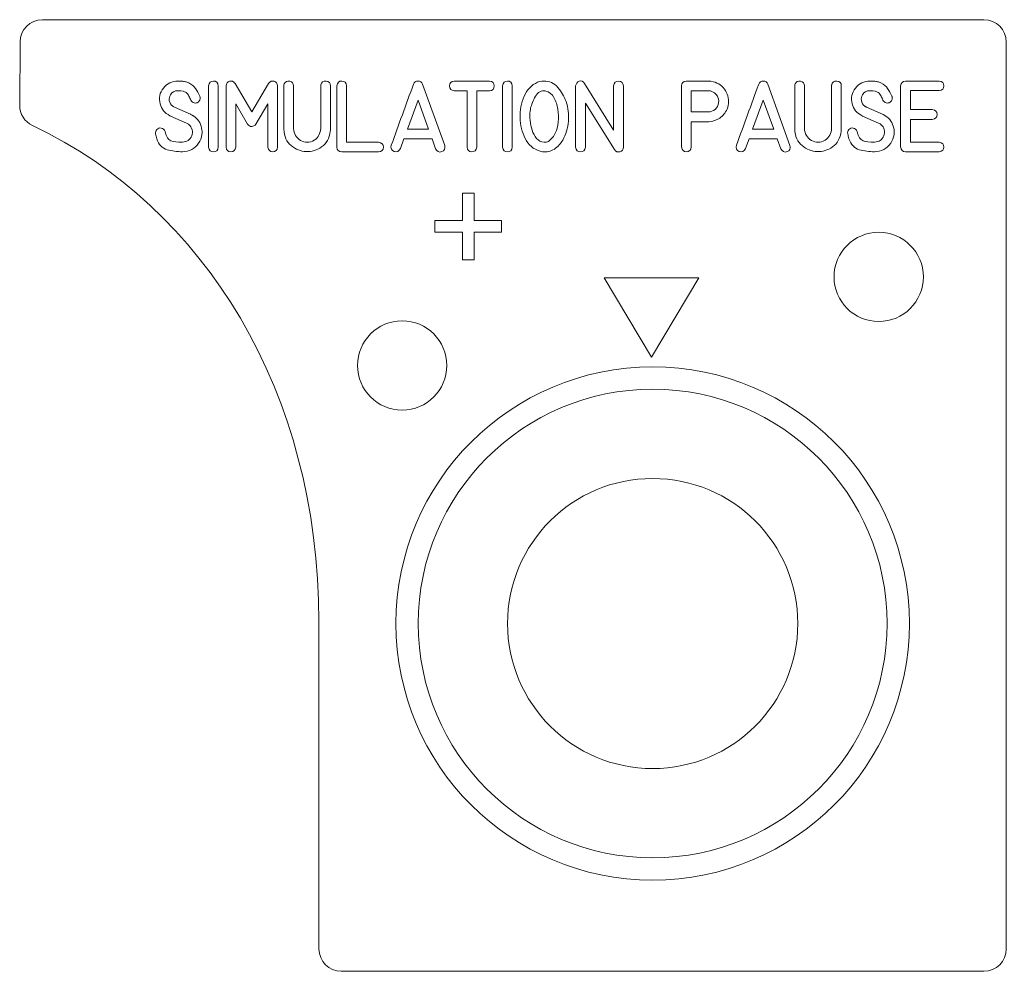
# Model space of a CAD drawing. Header units: millimetres. Extents: x -79 to 73, y -39 to 78.
# Drawn here: x -79.44 to -35.25, y -39.45 to 3.19 of the extents above; entities that cross this region are included whole.
import ezdxf

# ---------------------------------------------------------------- set-up
doc = ezdxf.new("R2010")
doc.units = ezdxf.units.MM
doc.header["$MEASUREMENT"] = 0
doc.layers.add('Layer 1', color=7, linetype='Continuous')

msp = doc.modelspace()

# ---------------------------------------------------------------- linework, layer by layer
at = {"layer": 'Layer 1', "color": 250, "lineweight": 9}
for points, knots in [([(-36.2526, 3.1886), (-36.2526, 3.1886), (-78.4274, 3.1886), (-78.4274, 3.1886), (-78.4274, 3.1886), (-78.976, 3.1886), (-79.4274, 2.7434), (-79.4274, 2.1948), (-79.4274, 2.1948), (-79.4274, 2.1948), (-79.4445, -0.6412), (-79.4445, -0.6412), (-79.4445, -0.6412), (-79.4445, -1.0383), (-79.2328, -1.3794), (-78.8741, -1.5502), (-78.8741, -1.5502), (-71.1286, -5.2361), (-66.0632, -13.4979), (-66.0388, -23.776), (-66.0388, -23.776), (-66.0388, -23.776), (-66.0397, -38.4546), (-66.0397, -38.4546), (-66.0397, -38.4546), (-66.0397, -39.0054), (-65.5905, -39.4546), (-65.0397, -39.4546), (-65.0397, -39.4546), (-65.0397, -39.4546), (-36.2526, -39.4546), (-36.2526, -39.4546), (-36.2526, -39.4546), (-35.7018, -39.4546), (-35.2526, -39.0055), (-35.2526, -38.4547), (-35.2526, -38.4547), (-35.2526, -38.4547), (-35.2526, 2.1887), (-35.2526, 2.1887), (-35.2526, 2.1887), (-35.2526, 2.7395), (-35.7018, 3.1886), (-36.2526, 3.1886)], [0, 0, 0, 0, 0.0833333, 0.0833333, 0.0833333, 0.0833333, 0.1666667, 0.1666667, 0.1666667, 0.1666667, 0.25, 0.25, 0.25, 0.25, 0.3333333, 0.3333333, 0.3333333, 0.3333333, 0.4166667, 0.4166667, 0.4166667, 0.4166667, 0.5, 0.5, 0.5, 0.5, 0.5833333, 0.5833333, 0.5833333, 0.5833333, 0.6666667, 0.6666667, 0.6666667, 0.6666667, 0.75, 0.75, 0.75, 0.75, 0.8333333, 0.8333333, 0.8333333, 0.8333333, 1, 1, 1, 1]), ([(-40.9663, -6.337), (-42.0709, -6.337), (-42.9663, -7.2325), (-42.9663, -8.337), (-42.9663, -8.337), (-42.9663, -9.4416), (-42.0709, -10.337), (-40.9663, -10.337), (-40.9663, -10.337), (-39.8617, -10.3369), (-38.9663, -9.4417), (-38.9663, -8.337), (-38.9663, -8.337), (-38.9663, -7.2325), (-39.8617, -6.337), (-40.9663, -6.337)], [0, 0, 0, 0, 0.2, 0.2, 0.2, 0.2, 0.4, 0.4, 0.4, 0.4, 0.6, 0.6, 0.6, 0.6, 1, 1, 1, 1]), ([(-62.3128, -10.304), (-63.4174, -10.304), (-64.3128, -11.1994), (-64.3128, -12.3041), (-64.3128, -12.3041), (-64.3128, -13.4086), (-63.4174, -14.3041), (-62.3128, -14.3041), (-62.3128, -14.3041), (-61.2082, -14.304), (-60.3128, -13.4086), (-60.3128, -12.3041), (-60.3128, -12.3041), (-60.3128, -11.1994), (-61.2082, -10.3041), (-62.3128, -10.304)], [0, 0, 0, 0, 0.2, 0.2, 0.2, 0.2, 0.4, 0.4, 0.4, 0.4, 0.6, 0.6, 0.6, 0.6, 1, 1, 1, 1]), ([(-51.0914, -17.3702), (-54.6812, -17.3702), (-57.5914, -20.2802), (-57.5914, -23.8703), (-57.5914, -23.8703), (-57.5914, -27.4602), (-54.6812, -30.3702), (-51.0914, -30.3702), (-51.0914, -30.3702), (-47.5016, -30.3702), (-44.5914, -27.4602), (-44.5914, -23.8703), (-44.5914, -23.8703), (-44.5914, -20.2802), (-47.5016, -17.3703), (-51.0914, -17.3702)], [0, 0, 0, 0, 0.2, 0.2, 0.2, 0.2, 0.4, 0.4, 0.4, 0.4, 0.6, 0.6, 0.6, 0.6, 1, 1, 1, 1])]:
    msp.add_open_spline(points, degree=3, knots=knots, dxfattribs=at)
at = {"layer": 'Layer 1', "color": 240, "lineweight": 9}
for points, knots in [([(-67.8923, -2.5161), (-67.9151, -2.6606), (-67.9881, -2.7331), (-68.1114, -2.7326), (-68.1114, -2.7326), (-68.2352, -2.732), (-68.3077, -2.6595), (-68.3294, -2.5161), (-68.3294, -2.5161), (-68.3294, -2.5161), (-68.3294, -0.5799), (-68.3294, -0.5799), (-68.3294, -0.5799), (-68.3294, -0.5799), (-68.8612, -1.4896), (-68.8612, -1.4896), (-68.8612, -1.4896), (-68.9178, -1.5578), (-68.9813, -1.5938), (-69.0512, -1.597), (-69.0512, -1.597), (-69.121, -1.5996), (-69.1829, -1.5642), (-69.238, -1.4896), (-69.238, -1.4896), (-69.238, -1.4896), (-69.7666, -0.5842), (-69.7666, -0.5842), (-69.7666, -0.5842), (-69.7666, -0.5842), (-69.765, -2.5161), (-69.765, -2.5161), (-69.765, -2.5161), (-69.7814, -2.6595), (-69.856, -2.7315), (-69.9889, -2.731), (-69.9889, -2.731), (-70.1217, -2.7305), (-70.1931, -2.6585), (-70.2037, -2.5161), (-70.2037, -2.5161), (-70.2037, -2.5161), (-70.2037, 0.2218), (-70.2037, 0.2218), (-70.2037, 0.2218), (-70.1952, 0.3408), (-70.1434, 0.4117), (-70.0471, 0.435), (-70.0471, 0.435), (-69.9508, 0.4583), (-69.8671, 0.4255), (-69.7957, 0.3366), (-69.7957, 0.3366), (-69.7957, 0.3366), (-69.0501, -0.9456), (-69.0501, -0.9456), (-69.0501, -0.9456), (-69.0501, -0.9456), (-68.2966, 0.3366), (-68.2966, 0.3366), (-68.2966, 0.3366), (-68.2257, 0.4255), (-68.1426, 0.4578), (-68.0479, 0.434), (-68.0479, 0.434), (-67.9537, 0.4102), (-67.9013, 0.3398), (-67.8923, 0.2218), (-67.8923, 0.2218), (-67.8923, 0.2218), (-67.8923, -2.5161), (-67.8923, -2.5161)], [0, 0, 0, 0, 0.0526316, 0.0526316, 0.0526316, 0.0526316, 0.1052632, 0.1052632, 0.1052632, 0.1052632, 0.1578947, 0.1578947, 0.1578947, 0.1578947, 0.2105263, 0.2105263, 0.2105263, 0.2105263, 0.2631579, 0.2631579, 0.2631579, 0.2631579, 0.3157895, 0.3157895, 0.3157895, 0.3157895, 0.3684211, 0.3684211, 0.3684211, 0.3684211, 0.4210526, 0.4210526, 0.4210526, 0.4210526, 0.4736842, 0.4736842, 0.4736842, 0.4736842, 0.5263158, 0.5263158, 0.5263158, 0.5263158, 0.5789474, 0.5789474, 0.5789474, 0.5789474, 0.6315789, 0.6315789, 0.6315789, 0.6315789, 0.6842105, 0.6842105, 0.6842105, 0.6842105, 0.7368421, 0.7368421, 0.7368421, 0.7368421, 0.7894737, 0.7894737, 0.7894737, 0.7894737, 0.8421053, 0.8421053, 0.8421053, 0.8421053, 0.8947368, 0.8947368, 0.8947368, 0.8947368, 1, 1, 1, 1]), ([(-65.5259, -1.6864), (-65.5259, -1.6864), (-65.5259, -1.7176), (-65.5259, -1.7176), (-65.5259, -1.7176), (-65.5291, -1.7695), (-65.5312, -1.8002), (-65.5317, -1.8108), (-65.5317, -1.8108), (-65.5751, -2.1267), (-65.7053, -2.36), (-65.9212, -2.5108), (-65.9212, -2.5108), (-66.1371, -2.6611), (-66.3678, -2.7315), (-66.6123, -2.7215), (-66.6123, -2.7215), (-66.8573, -2.7114), (-67.0817, -2.6225), (-67.2843, -2.4542), (-67.2843, -2.4542), (-67.4875, -2.2854), (-67.5981, -2.0399), (-67.6156, -1.7176), (-67.6156, -1.7176), (-67.6156, -1.7176), (-67.6156, -1.6864), (-67.6156, -1.6864), (-67.6156, -1.6864), (-67.6156, -1.6864), (-67.6156, 0.2249), (-67.6156, 0.2249), (-67.6156, 0.2249), (-67.6156, 0.2556), (-67.6098, 0.2837), (-67.5987, 0.3086), (-67.5987, 0.3086), (-67.5489, 0.417), (-67.4664, 0.4599), (-67.351, 0.4371), (-67.351, 0.4371), (-67.2362, 0.4144), (-67.1785, 0.3435), (-67.1785, 0.2249), (-67.1785, 0.2249), (-67.1785, 0.2249), (-67.1785, -1.6864), (-67.1785, -1.6864), (-67.1785, -1.6864), (-67.1632, -1.9245), (-67.0584, -2.1023), (-66.8647, -2.2198), (-66.8647, -2.2198), (-66.6705, -2.3378), (-66.4668, -2.3325), (-66.253, -2.2045), (-66.253, -2.2045), (-66.1567, -2.1478), (-66.0863, -2.0743), (-66.0413, -1.9843), (-66.0413, -1.9843), (-65.9963, -1.8944), (-65.9699, -1.7949), (-65.9614, -1.6864), (-65.9614, -1.6864), (-65.9614, -1.6864), (-65.9614, 0.2249), (-65.9614, 0.2249), (-65.9614, 0.2249), (-65.9614, 0.2435), (-65.9604, 0.2572), (-65.9582, 0.2667), (-65.9582, 0.2667), (-65.9344, 0.3937), (-65.8566, 0.4514), (-65.7244, 0.4387), (-65.7244, 0.4387), (-65.5921, 0.4266), (-65.5259, 0.3551), (-65.5259, 0.2249), (-65.5259, 0.2249), (-65.5259, 0.2249), (-65.5259, -1.6864), (-65.5259, -1.6864)], [0, 0, 0, 0, 0.0454545, 0.0454545, 0.0454545, 0.0454545, 0.0909091, 0.0909091, 0.0909091, 0.0909091, 0.1363636, 0.1363636, 0.1363636, 0.1363636, 0.1818182, 0.1818182, 0.1818182, 0.1818182, 0.2272727, 0.2272727, 0.2272727, 0.2272727, 0.2727273, 0.2727273, 0.2727273, 0.2727273, 0.3181818, 0.3181818, 0.3181818, 0.3181818, 0.3636364, 0.3636364, 0.3636364, 0.3636364, 0.4090909, 0.4090909, 0.4090909, 0.4090909, 0.4545455, 0.4545455, 0.4545455, 0.4545455, 0.5, 0.5, 0.5, 0.5, 0.5454545, 0.5454545, 0.5454545, 0.5454545, 0.5909091, 0.5909091, 0.5909091, 0.5909091, 0.6363636, 0.6363636, 0.6363636, 0.6363636, 0.6818182, 0.6818182, 0.6818182, 0.6818182, 0.7272727, 0.7272727, 0.7272727, 0.7272727, 0.7727273, 0.7727273, 0.7727273, 0.7727273, 0.8181818, 0.8181818, 0.8181818, 0.8181818, 0.8636364, 0.8636364, 0.8636364, 0.8636364, 0.9090909, 0.9090909, 0.9090909, 0.9090909, 1, 1, 1, 1]), ([(-65.0228, -2.7347), (-65.1498, -2.7262), (-65.2233, -2.6548), (-65.2429, -2.5193), (-65.2429, -2.5193), (-65.2429, -2.5193), (-65.2429, 0.2218), (-65.2429, 0.2218), (-65.2429, 0.2218), (-65.2212, 0.3705), (-65.1455, 0.4435), (-65.0164, 0.4414), (-65.0164, 0.4414), (-64.8873, 0.4387), (-64.8169, 0.3652), (-64.8058, 0.2218), (-64.8058, 0.2218), (-64.8058, 0.2218), (-64.8058, -2.3018), (-64.8058, -2.3018), (-64.8058, -2.3018), (-64.8058, -2.3018), (-63.3749, -2.3008), (-63.3749, -2.3008), (-63.3749, -2.3008), (-63.2278, -2.3172), (-63.1553, -2.3913), (-63.1569, -2.523), (-63.1569, -2.523), (-63.1585, -2.6548), (-63.2315, -2.7252), (-63.3765, -2.7347), (-63.3765, -2.7347), (-63.3765, -2.7347), (-65.0228, -2.7347), (-65.0228, -2.7347)], [0, 0, 0, 0, 0.1, 0.1, 0.1, 0.1, 0.2, 0.2, 0.2, 0.2, 0.3, 0.3, 0.3, 0.3, 0.4, 0.4, 0.4, 0.4, 0.5, 0.5, 0.5, 0.5, 0.6, 0.6, 0.6, 0.6, 0.7, 0.7, 0.7, 0.7, 0.8, 0.8, 0.8, 0.8, 1, 1, 1, 1]), ([(-62.8003, -2.4341), (-62.6352, -1.978), (-62.4696, -1.5224), (-62.3039, -1.0673), (-62.3039, -1.0673), (-62.1378, -0.6122), (-61.9716, -0.1566), (-61.8055, 0.299), (-61.8055, 0.299), (-61.7711, 0.3932), (-61.7033, 0.4408), (-61.6023, 0.4419), (-61.6023, 0.4419), (-61.5007, 0.443), (-61.4324, 0.3953), (-61.3975, 0.299), (-61.3975, 0.299), (-61.3975, 0.299), (-60.4037, -2.4415), (-60.4037, -2.4415), (-60.4037, -2.4415), (-60.373, -2.5876), (-60.4174, -2.6812), (-60.537, -2.7236), (-60.537, -2.7236), (-60.6572, -2.7664), (-60.7492, -2.7225), (-60.8149, -2.5934), (-60.8149, -2.5934), (-60.8149, -2.5934), (-60.9741, -2.15), (-60.9741, -2.15), (-60.9741, -2.15), (-60.9741, -2.15), (-62.2378, -2.15), (-62.2378, -2.15), (-62.2378, -2.15), (-62.2378, -2.15), (-62.3928, -2.5828), (-62.3928, -2.5828), (-62.3928, -2.5828), (-62.459, -2.713), (-62.5532, -2.7553), (-62.6749, -2.7103), (-62.6749, -2.7103), (-62.7971, -2.6659), (-62.8389, -2.5733), (-62.8003, -2.4341)], [0, 0, 0, 0, 0.0769231, 0.0769231, 0.0769231, 0.0769231, 0.1538462, 0.1538462, 0.1538462, 0.1538462, 0.2307692, 0.2307692, 0.2307692, 0.2307692, 0.3076923, 0.3076923, 0.3076923, 0.3076923, 0.3846154, 0.3846154, 0.3846154, 0.3846154, 0.4615385, 0.4615385, 0.4615385, 0.4615385, 0.5384615, 0.5384615, 0.5384615, 0.5384615, 0.6153846, 0.6153846, 0.6153846, 0.6153846, 0.6923077, 0.6923077, 0.6923077, 0.6923077, 0.7692308, 0.7692308, 0.7692308, 0.7692308, 0.8461538, 0.8461538, 0.8461538, 0.8461538, 1, 1, 1, 1]), ([(-52.4041, -2.5193), (-52.4041, -2.6278), (-52.4565, -2.6966), (-52.5613, -2.7262), (-52.5613, -2.7262), (-52.6666, -2.7553), (-52.7475, -2.7246), (-52.8057, -2.6336), (-52.8057, -2.6336), (-52.8057, -2.6336), (-54.108, -0.5455), (-54.108, -0.5455), (-54.108, -0.5455), (-54.108, -0.5455), (-54.108, -2.5193), (-54.108, -2.5193), (-54.108, -2.5193), (-54.1308, -2.6638), (-54.2038, -2.7363), (-54.3271, -2.7363), (-54.3271, -2.7363), (-54.4509, -2.7363), (-54.5234, -2.6638), (-54.5451, -2.5193), (-54.5451, -2.5193), (-54.5451, -2.5193), (-54.5451, 0.2186), (-54.5451, 0.2186), (-54.5451, 0.2186), (-54.5298, 0.326), (-54.4747, 0.3969), (-54.38, 0.4313), (-54.38, 0.4313), (-54.2853, 0.4652), (-54.2064, 0.4329), (-54.1435, 0.335), (-54.1435, 0.335), (-54.1435, 0.335), (-52.8412, -1.7563), (-52.8412, -1.7563), (-52.8412, -1.7563), (-52.8412, -1.7563), (-52.8412, 0.2186), (-52.8412, 0.2186), (-52.8412, 0.2186), (-52.8216, 0.3662), (-52.7465, 0.4398), (-52.6158, 0.4382), (-52.6158, 0.4382), (-52.4851, 0.4366), (-52.4147, 0.3636), (-52.4041, 0.2186), (-52.4041, 0.2186), (-52.4041, 0.2186), (-52.4041, -2.5193), (-52.4041, -2.5193)], [0, 0, 0, 0, 0.0666667, 0.0666667, 0.0666667, 0.0666667, 0.1333333, 0.1333333, 0.1333333, 0.1333333, 0.2, 0.2, 0.2, 0.2, 0.2666667, 0.2666667, 0.2666667, 0.2666667, 0.3333333, 0.3333333, 0.3333333, 0.3333333, 0.4, 0.4, 0.4, 0.4, 0.4666667, 0.4666667, 0.4666667, 0.4666667, 0.5333333, 0.5333333, 0.5333333, 0.5333333, 0.6, 0.6, 0.6, 0.6, 0.6666667, 0.6666667, 0.6666667, 0.6666667, 0.7333333, 0.7333333, 0.7333333, 0.7333333, 0.8, 0.8, 0.8, 0.8, 0.8666667, 0.8666667, 0.8666667, 0.8666667, 1, 1, 1, 1]), ([(-47.3374, -2.4341), (-47.1723, -1.978), (-47.0067, -1.5224), (-46.841, -1.0673), (-46.841, -1.0673), (-46.6749, -0.6122), (-46.5087, -0.1566), (-46.3426, 0.299), (-46.3426, 0.299), (-46.3082, 0.3932), (-46.2404, 0.4408), (-46.1394, 0.4419), (-46.1394, 0.4419), (-46.0378, 0.443), (-45.9695, 0.3953), (-45.9346, 0.299), (-45.9346, 0.299), (-45.9346, 0.299), (-44.9408, -2.4415), (-44.9408, -2.4415), (-44.9408, -2.4415), (-44.9101, -2.5876), (-44.9545, -2.6812), (-45.0741, -2.7236), (-45.0741, -2.7236), (-45.1943, -2.7664), (-45.2863, -2.7225), (-45.352, -2.5934), (-45.352, -2.5934), (-45.352, -2.5934), (-45.5112, -2.15), (-45.5112, -2.15), (-45.5112, -2.15), (-45.5112, -2.15), (-46.7749, -2.15), (-46.7749, -2.15), (-46.7749, -2.15), (-46.7749, -2.15), (-46.9299, -2.5828), (-46.9299, -2.5828), (-46.9299, -2.5828), (-46.9961, -2.713), (-47.0903, -2.7553), (-47.212, -2.7103), (-47.212, -2.7103), (-47.3342, -2.6659), (-47.376, -2.5733), (-47.3374, -2.4341)], [0, 0, 0, 0, 0.0769231, 0.0769231, 0.0769231, 0.0769231, 0.1538462, 0.1538462, 0.1538462, 0.1538462, 0.2307692, 0.2307692, 0.2307692, 0.2307692, 0.3076923, 0.3076923, 0.3076923, 0.3076923, 0.3846154, 0.3846154, 0.3846154, 0.3846154, 0.4615385, 0.4615385, 0.4615385, 0.4615385, 0.5384615, 0.5384615, 0.5384615, 0.5384615, 0.6153846, 0.6153846, 0.6153846, 0.6153846, 0.6923077, 0.6923077, 0.6923077, 0.6923077, 0.7692308, 0.7692308, 0.7692308, 0.7692308, 0.8461538, 0.8461538, 0.8461538, 0.8461538, 1, 1, 1, 1]), ([(-42.6411, -1.6864), (-42.6411, -1.6864), (-42.6411, -1.7176), (-42.6411, -1.7176), (-42.6411, -1.7176), (-42.6443, -1.7695), (-42.6464, -1.8002), (-42.6469, -1.8108), (-42.6469, -1.8108), (-42.6903, -2.1267), (-42.8205, -2.36), (-43.0364, -2.5108), (-43.0364, -2.5108), (-43.2523, -2.6611), (-43.483, -2.7315), (-43.7275, -2.7215), (-43.7275, -2.7215), (-43.9725, -2.7114), (-44.1969, -2.6225), (-44.3995, -2.4542), (-44.3995, -2.4542), (-44.6027, -2.2854), (-44.7133, -2.0399), (-44.7308, -1.7176), (-44.7308, -1.7176), (-44.7308, -1.7176), (-44.7308, -1.6864), (-44.7308, -1.6864), (-44.7308, -1.6864), (-44.7308, -1.6864), (-44.7308, 0.2249), (-44.7308, 0.2249), (-44.7308, 0.2249), (-44.7308, 0.2556), (-44.725, 0.2837), (-44.7139, 0.3086), (-44.7139, 0.3086), (-44.6641, 0.417), (-44.5816, 0.4599), (-44.4662, 0.4371), (-44.4662, 0.4371), (-44.3514, 0.4144), (-44.2937, 0.3435), (-44.2937, 0.2249), (-44.2937, 0.2249), (-44.2937, 0.2249), (-44.2937, -1.6864), (-44.2937, -1.6864), (-44.2937, -1.6864), (-44.2784, -1.9245), (-44.1736, -2.1023), (-43.9799, -2.2198), (-43.9799, -2.2198), (-43.7857, -2.3378), (-43.582, -2.3325), (-43.3682, -2.2045), (-43.3682, -2.2045), (-43.2719, -2.1478), (-43.2015, -2.0743), (-43.1565, -1.9843), (-43.1565, -1.9843), (-43.1115, -1.8944), (-43.0851, -1.7949), (-43.0766, -1.6864), (-43.0766, -1.6864), (-43.0766, -1.6864), (-43.0766, 0.2249), (-43.0766, 0.2249), (-43.0766, 0.2249), (-43.0766, 0.2435), (-43.0756, 0.2572), (-43.0734, 0.2667), (-43.0734, 0.2667), (-43.0496, 0.3937), (-42.9718, 0.4514), (-42.8396, 0.4387), (-42.8396, 0.4387), (-42.7073, 0.4266), (-42.6411, 0.3551), (-42.6411, 0.2249), (-42.6411, 0.2249), (-42.6411, 0.2249), (-42.6411, -1.6864), (-42.6411, -1.6864)], [0, 0, 0, 0, 0.0454545, 0.0454545, 0.0454545, 0.0454545, 0.0909091, 0.0909091, 0.0909091, 0.0909091, 0.1363636, 0.1363636, 0.1363636, 0.1363636, 0.1818182, 0.1818182, 0.1818182, 0.1818182, 0.2272727, 0.2272727, 0.2272727, 0.2272727, 0.2727273, 0.2727273, 0.2727273, 0.2727273, 0.3181818, 0.3181818, 0.3181818, 0.3181818, 0.3636364, 0.3636364, 0.3636364, 0.3636364, 0.4090909, 0.4090909, 0.4090909, 0.4090909, 0.4545455, 0.4545455, 0.4545455, 0.4545455, 0.5, 0.5, 0.5, 0.5, 0.5454545, 0.5454545, 0.5454545, 0.5454545, 0.5909091, 0.5909091, 0.5909091, 0.5909091, 0.6363636, 0.6363636, 0.6363636, 0.6363636, 0.6818182, 0.6818182, 0.6818182, 0.6818182, 0.7272727, 0.7272727, 0.7272727, 0.7272727, 0.7727273, 0.7727273, 0.7727273, 0.7727273, 0.8181818, 0.8181818, 0.8181818, 0.8181818, 0.8636364, 0.8636364, 0.8636364, 0.8636364, 0.9090909, 0.9090909, 0.9090909, 0.9090909, 1, 1, 1, 1]), ([(-71.8021, -1.0435), (-71.8021, -1.0435), (-71.7773, -1.0541), (-71.7773, -1.0541), (-71.7773, -1.0541), (-71.7773, -1.0541), (-71.7492, -1.0678), (-71.7492, -1.0678), (-71.7492, -1.0678), (-71.7492, -1.0678), (-71.7244, -1.0821), (-71.7244, -1.0821), (-71.7244, -1.0821), (-71.7175, -1.0874), (-71.709, -1.0922), (-71.7005, -1.0969), (-71.7005, -1.0969), (-71.6915, -1.1011), (-71.6831, -1.1064), (-71.6746, -1.1112), (-71.6746, -1.1112), (-71.4704, -1.2456), (-71.3434, -1.4319), (-71.2952, -1.6695), (-71.2952, -1.6695), (-71.2767, -1.7626), (-71.2724, -1.8584), (-71.2825, -1.9563), (-71.2825, -1.9563), (-71.2994, -2.097), (-71.3486, -2.2267), (-71.4307, -2.3463), (-71.4307, -2.3463), (-71.5127, -2.4659), (-71.6159, -2.5579), (-71.7397, -2.623), (-71.7397, -2.623), (-71.8731, -2.6934), (-72.0112, -2.7283), (-72.154, -2.7283), (-72.154, -2.7283), (-72.3938, -2.7283), (-72.6224, -2.6976), (-72.8409, -2.6363), (-72.8409, -2.6363), (-73.0589, -2.5749), (-73.2145, -2.4103), (-73.3071, -2.1425), (-73.3071, -2.1425), (-73.3198, -2.1082), (-73.3288, -2.0732), (-73.3351, -2.0372), (-73.3351, -2.0372), (-73.3415, -2.0007), (-73.3489, -1.9647), (-73.3568, -1.9282), (-73.3568, -1.9282), (-73.3722, -1.8542), (-73.3542, -1.7885), (-73.3018, -1.7314), (-73.3018, -1.7314), (-73.2499, -1.6748), (-73.1849, -1.6531), (-73.1076, -1.6663), (-73.1076, -1.6663), (-73.0256, -1.6832), (-72.969, -1.7335), (-72.9367, -1.8182), (-72.9367, -1.8182), (-72.9367, -1.8182), (-72.9319, -1.8325), (-72.9319, -1.8325), (-72.9319, -1.8325), (-72.8827, -2.0568), (-72.7959, -2.1907), (-72.6726, -2.2341), (-72.6726, -2.2341), (-72.5488, -2.2775), (-72.3773, -2.2971), (-72.1572, -2.2928), (-72.1572, -2.2928), (-71.9545, -2.2928), (-71.8154, -2.1976), (-71.7397, -2.0076), (-71.7397, -2.0076), (-71.7069, -1.9229), (-71.7016, -1.8346), (-71.7244, -1.743), (-71.7244, -1.743), (-71.7471, -1.652), (-71.7921, -1.5753), (-71.8593, -1.5144), (-71.8593, -1.5144), (-71.8895, -1.4885), (-71.9286, -1.4647), (-71.9773, -1.4419), (-71.9773, -1.4419), (-71.9773, -1.4419), (-72.6948, -1.1271), (-72.6948, -1.1271), (-72.6948, -1.1271), (-72.6948, -1.1271), (-72.7181, -1.1144), (-72.7181, -1.1144), (-72.7181, -1.1144), (-72.9531, -0.9906), (-73.0986, -0.8143), (-73.1552, -0.5857), (-73.1552, -0.5857), (-73.2245, -0.3212), (-73.1764, -0.0841), (-73.0102, 0.1265), (-73.0102, 0.1265), (-72.8446, 0.3366), (-72.6266, 0.4419), (-72.3572, 0.4419), (-72.3572, 0.4419), (-72.3572, 0.4419), (-72.1863, 0.4371), (-72.1863, 0.4371), (-72.1863, 0.4371), (-72.1308, 0.4271), (-72.0768, 0.417), (-72.0255, 0.407), (-72.0255, 0.407), (-71.9736, 0.3975), (-71.9212, 0.3805), (-71.8688, 0.3567), (-71.8688, 0.3567), (-71.7386, 0.2959), (-71.6386, 0.2117), (-71.5693, 0.1054), (-71.5693, 0.1054), (-71.5, -0.001), (-71.4375, -0.1164), (-71.382, -0.2402), (-71.382, -0.2402), (-71.3767, -0.2518), (-71.3719, -0.2651), (-71.3677, -0.2804), (-71.3677, -0.2804), (-71.3566, -0.3312), (-71.3619, -0.3772), (-71.3836, -0.4185), (-71.3836, -0.4185), (-71.3957, -0.4445), (-71.409, -0.464), (-71.4222, -0.4773), (-71.4222, -0.4773), (-71.4354, -0.491), (-71.4465, -0.5), (-71.4545, -0.5053), (-71.4545, -0.5053), (-71.5085, -0.5434), (-71.5672, -0.555), (-71.6312, -0.5392), (-71.6312, -0.5392), (-71.6958, -0.5249), (-71.7445, -0.4836), (-71.7789, -0.4153), (-71.7789, -0.4153), (-71.8058, -0.3556), (-71.8344, -0.2942), (-71.8646, -0.2317), (-71.8646, -0.2317), (-71.8953, -0.1693), (-71.9381, -0.1174), (-71.9926, -0.0756), (-71.9926, -0.0756), (-72.0154, -0.0592), (-72.0376, -0.047), (-72.0588, -0.0396), (-72.0588, -0.0396), (-72.08, -0.0317), (-72.1032, -0.0232), (-72.1292, -0.0137), (-72.1292, -0.0137), (-72.1292, -0.0137), (-72.2297, 0.0032), (-72.2297, 0.0032), (-72.2297, 0.0032), (-72.2297, 0.0032), (-72.3726, 0.008), (-72.3726, 0.008), (-72.3726, 0.008), (-72.5112, 0.0059), (-72.6171, -0.0539), (-72.6901, -0.1719), (-72.6901, -0.1719), (-72.7398, -0.2476), (-72.7583, -0.3317), (-72.7462, -0.4249), (-72.7462, -0.4249), (-72.7319, -0.5392), (-72.6779, -0.6281), (-72.5848, -0.6916), (-72.5848, -0.6916), (-72.5805, -0.6942), (-72.5763, -0.6979), (-72.571, -0.7016), (-72.571, -0.7016), (-72.5657, -0.7048), (-72.5599, -0.7085), (-72.5541, -0.7117), (-72.5541, -0.7117), (-72.5541, -0.7117), (-72.5366, -0.7191), (-72.5366, -0.7191), (-72.5366, -0.7191), (-72.5366, -0.7191), (-72.5181, -0.727), (-72.5181, -0.727), (-72.5181, -0.727), (-72.5181, -0.727), (-71.8021, -1.0435), (-71.8021, -1.0435)], [0, 0, 0, 0, 0.0181818, 0.0181818, 0.0181818, 0.0181818, 0.0363636, 0.0363636, 0.0363636, 0.0363636, 0.0545455, 0.0545455, 0.0545455, 0.0545455, 0.0727273, 0.0727273, 0.0727273, 0.0727273, 0.0909091, 0.0909091, 0.0909091, 0.0909091, 0.1090909, 0.1090909, 0.1090909, 0.1090909, 0.1272727, 0.1272727, 0.1272727, 0.1272727, 0.1454545, 0.1454545, 0.1454545, 0.1454545, 0.1636364, 0.1636364, 0.1636364, 0.1636364, 0.1818182, 0.1818182, 0.1818182, 0.1818182, 0.2, 0.2, 0.2, 0.2, 0.2181818, 0.2181818, 0.2181818, 0.2181818, 0.2363636, 0.2363636, 0.2363636, 0.2363636, 0.2545455, 0.2545455, 0.2545455, 0.2545455, 0.2727273, 0.2727273, 0.2727273, 0.2727273, 0.2909091, 0.2909091, 0.2909091, 0.2909091, 0.3090909, 0.3090909, 0.3090909, 0.3090909, 0.3272727, 0.3272727, 0.3272727, 0.3272727, 0.3454545, 0.3454545, 0.3454545, 0.3454545, 0.3636364, 0.3636364, 0.3636364, 0.3636364, 0.3818182, 0.3818182, 0.3818182, 0.3818182, 0.4, 0.4, 0.4, 0.4, 0.4181818, 0.4181818, 0.4181818, 0.4181818, 0.4363636, 0.4363636, 0.4363636, 0.4363636, 0.4545455, 0.4545455, 0.4545455, 0.4545455, 0.4727273, 0.4727273, 0.4727273, 0.4727273, 0.4909091, 0.4909091, 0.4909091, 0.4909091, 0.5090909, 0.5090909, 0.5090909, 0.5090909, 0.5272727, 0.5272727, 0.5272727, 0.5272727, 0.5454545, 0.5454545, 0.5454545, 0.5454545, 0.5636364, 0.5636364, 0.5636364, 0.5636364, 0.5818182, 0.5818182, 0.5818182, 0.5818182, 0.6, 0.6, 0.6, 0.6, 0.6181818, 0.6181818, 0.6181818, 0.6181818, 0.6363636, 0.6363636, 0.6363636, 0.6363636, 0.6545455, 0.6545455, 0.6545455, 0.6545455, 0.6727273, 0.6727273, 0.6727273, 0.6727273, 0.6909091, 0.6909091, 0.6909091, 0.6909091, 0.7090909, 0.7090909, 0.7090909, 0.7090909, 0.7272727, 0.7272727, 0.7272727, 0.7272727, 0.7454545, 0.7454545, 0.7454545, 0.7454545, 0.7636364, 0.7636364, 0.7636364, 0.7636364, 0.7818182, 0.7818182, 0.7818182, 0.7818182, 0.8, 0.8, 0.8, 0.8, 0.8181818, 0.8181818, 0.8181818, 0.8181818, 0.8363636, 0.8363636, 0.8363636, 0.8363636, 0.8545455, 0.8545455, 0.8545455, 0.8545455, 0.8727273, 0.8727273, 0.8727273, 0.8727273, 0.8909091, 0.8909091, 0.8909091, 0.8909091, 0.9090909, 0.9090909, 0.9090909, 0.9090909, 0.9272727, 0.9272727, 0.9272727, 0.9272727, 0.9454545, 0.9454545, 0.9454545, 0.9454545, 0.9636364, 0.9636364, 0.9636364, 0.9636364, 1, 1, 1, 1]), ([(-70.5486, -2.5193), (-70.5714, -2.6648), (-70.6449, -2.7373), (-70.7693, -2.7368), (-70.7693, -2.7368), (-70.8942, -2.7363), (-70.9672, -2.6638), (-70.9889, -2.5193), (-70.9889, -2.5193), (-70.9889, -2.5193), (-70.9889, 0.2218), (-70.9889, 0.2218), (-70.9889, 0.2218), (-70.9672, 0.3673), (-70.8942, 0.4408), (-70.7693, 0.4414), (-70.7693, 0.4414), (-70.6449, 0.4419), (-70.5714, 0.3683), (-70.5486, 0.2218), (-70.5486, 0.2218), (-70.5486, 0.2218), (-70.5486, -2.5193), (-70.5486, -2.5193)], [0, 0, 0, 0, 0.1428571, 0.1428571, 0.1428571, 0.1428571, 0.2857143, 0.2857143, 0.2857143, 0.2857143, 0.4285714, 0.4285714, 0.4285714, 0.4285714, 0.5714286, 0.5714286, 0.5714286, 0.5714286, 0.7142857, 0.7142857, 0.7142857, 0.7142857, 1, 1, 1, 1]), ([(-59.4079, -2.5161), (-59.4079, -2.5161), (-59.4079, 0.0048), (-59.4079, 0.0048), (-59.4079, 0.0048), (-59.4079, 0.0048), (-59.9767, 0.0048), (-59.9767, 0.0048), (-59.9767, 0.0048), (-60.1212, 0.0159), (-60.1937, 0.0889), (-60.1932, 0.2223), (-60.1932, 0.2223), (-60.1926, 0.3562), (-60.1201, 0.4297), (-59.9767, 0.4419), (-59.9767, 0.4419), (-59.9767, 0.4419), (-58.403, 0.4419), (-58.403, 0.4419), (-58.403, 0.4419), (-58.2607, 0.4308), (-58.1887, 0.3572), (-58.1882, 0.2223), (-58.1882, 0.2223), (-58.1876, 0.0879), (-58.2596, 0.0149), (-58.403, 0.0048), (-58.403, 0.0048), (-58.403, 0.0048), (-58.9703, 0.0048), (-58.9703, 0.0048), (-58.9703, 0.0048), (-58.9703, 0.0048), (-58.9703, -2.5161), (-58.9703, -2.5161), (-58.9703, -2.5161), (-58.9941, -2.6627), (-59.0703, -2.7352), (-59.1994, -2.7331), (-59.1994, -2.7331), (-59.328, -2.731), (-59.3973, -2.6585), (-59.4079, -2.5161)], [0, 0, 0, 0, 0.0833333, 0.0833333, 0.0833333, 0.0833333, 0.1666667, 0.1666667, 0.1666667, 0.1666667, 0.25, 0.25, 0.25, 0.25, 0.3333333, 0.3333333, 0.3333333, 0.3333333, 0.4166667, 0.4166667, 0.4166667, 0.4166667, 0.5, 0.5, 0.5, 0.5, 0.5833333, 0.5833333, 0.5833333, 0.5833333, 0.6666667, 0.6666667, 0.6666667, 0.6666667, 0.75, 0.75, 0.75, 0.75, 0.8333333, 0.8333333, 0.8333333, 0.8333333, 1, 1, 1, 1]), ([(-57.3807, -2.5193), (-57.4035, -2.6648), (-57.477, -2.7373), (-57.6014, -2.7368), (-57.6014, -2.7368), (-57.7263, -2.7363), (-57.7993, -2.6638), (-57.821, -2.5193), (-57.821, -2.5193), (-57.821, -2.5193), (-57.821, 0.2218), (-57.821, 0.2218), (-57.821, 0.2218), (-57.7993, 0.3673), (-57.7263, 0.4408), (-57.6014, 0.4414), (-57.6014, 0.4414), (-57.477, 0.4419), (-57.4035, 0.3683), (-57.3807, 0.2218), (-57.3807, 0.2218), (-57.3807, 0.2218), (-57.3807, -2.5193), (-57.3807, -2.5193)], [0, 0, 0, 0, 0.1428571, 0.1428571, 0.1428571, 0.1428571, 0.2857143, 0.2857143, 0.2857143, 0.2857143, 0.4285714, 0.4285714, 0.4285714, 0.4285714, 0.5714286, 0.5714286, 0.5714286, 0.5714286, 0.7142857, 0.7142857, 0.7142857, 0.7142857, 1, 1, 1, 1]), ([(-54.9736, -0.4714), (-54.8789, -0.7577), (-54.8429, -1.0546), (-54.8662, -1.3626), (-54.8662, -1.3626), (-54.8895, -1.6705), (-54.9742, -1.9515), (-55.1197, -2.206), (-55.1197, -2.206), (-55.2118, -2.3643), (-55.3372, -2.4987), (-55.4965, -2.6093), (-55.4965, -2.6093), (-55.6557, -2.7199), (-55.8314, -2.7585), (-56.0235, -2.7252), (-56.0235, -2.7252), (-56.3368, -2.6707), (-56.5765, -2.5071), (-56.7426, -2.2357), (-56.7426, -2.2357), (-56.9093, -1.9637), (-57.0046, -1.661), (-57.0289, -1.3276), (-57.0289, -1.3276), (-57.0533, -0.9943), (-57.0083, -0.6699), (-56.894, -0.3534), (-56.894, -0.3534), (-56.7797, -0.037), (-56.5976, 0.1927), (-56.3474, 0.3366), (-56.3474, 0.3366), (-56.2256, 0.407), (-56.0976, 0.4419), (-55.9648, 0.4419), (-55.9648, 0.4419), (-55.7102, 0.4419), (-55.5028, 0.3461), (-55.3414, 0.1546), (-55.3414, 0.1546), (-55.18, -0.0375), (-55.0578, -0.246), (-54.9736, -0.4714)], [0, 0, 0, 0, 0.0833333, 0.0833333, 0.0833333, 0.0833333, 0.1666667, 0.1666667, 0.1666667, 0.1666667, 0.25, 0.25, 0.25, 0.25, 0.3333333, 0.3333333, 0.3333333, 0.3333333, 0.4166667, 0.4166667, 0.4166667, 0.4166667, 0.5, 0.5, 0.5, 0.5, 0.5833333, 0.5833333, 0.5833333, 0.5833333, 0.6666667, 0.6666667, 0.6666667, 0.6666667, 0.75, 0.75, 0.75, 0.75, 0.8333333, 0.8333333, 0.8333333, 0.8333333, 1, 1, 1, 1]), ([(-55.9521, 0.0016), (-56.142, 0.0016), (-56.286, -0.1005), (-56.3839, -0.3053), (-56.3839, -0.3053), (-56.4818, -0.5101), (-56.5431, -0.6847), (-56.5691, -0.8292), (-56.5691, -0.8292), (-56.5887, -0.935), (-56.5961, -1.0625), (-56.5908, -1.2123), (-56.5908, -1.2123), (-56.5855, -1.362), (-56.5638, -1.5102), (-56.5257, -1.6562), (-56.5257, -1.6562), (-56.4876, -1.8028), (-56.4299, -1.9346), (-56.3537, -2.0515), (-56.3537, -2.0515), (-56.277, -2.169), (-56.177, -2.2468), (-56.0531, -2.2849), (-56.0531, -2.2849), (-55.9081, -2.3304), (-55.7833, -2.3018), (-55.6785, -2.1992), (-55.6785, -2.1992), (-55.5737, -2.096), (-55.4943, -1.987), (-55.4404, -1.8711), (-55.4404, -1.8711), (-55.3859, -1.752), (-55.3483, -1.5964), (-55.3282, -1.4028), (-55.3282, -1.4028), (-55.3081, -1.2096), (-55.3128, -1.0165), (-55.3419, -0.8239), (-55.3419, -0.8239), (-55.3716, -0.6312), (-55.4292, -0.4577), (-55.515, -0.3032), (-55.515, -0.3032), (-55.6007, -0.1486), (-55.7229, -0.0502), (-55.8806, -0.0079), (-55.8806, -0.0079), (-55.9013, -0.0015), (-55.9251, 0.0016), (-55.9521, 0.0016)], [0, 0, 0, 0, 0.0714286, 0.0714286, 0.0714286, 0.0714286, 0.1428571, 0.1428571, 0.1428571, 0.1428571, 0.2142857, 0.2142857, 0.2142857, 0.2142857, 0.2857143, 0.2857143, 0.2857143, 0.2857143, 0.3571429, 0.3571429, 0.3571429, 0.3571429, 0.4285714, 0.4285714, 0.4285714, 0.4285714, 0.5, 0.5, 0.5, 0.5, 0.5714286, 0.5714286, 0.5714286, 0.5714286, 0.6428571, 0.6428571, 0.6428571, 0.6428571, 0.7142857, 0.7142857, 0.7142857, 0.7142857, 0.7857143, 0.7857143, 0.7857143, 0.7857143, 0.8571429, 0.8571429, 0.8571429, 0.8571429, 1, 1, 1, 1]), ([(-48.6079, 0.4419), (-48.6079, 0.4419), (-48.5783, 0.4419), (-48.5783, 0.4419), (-48.5783, 0.4419), (-48.446, 0.4324), (-48.3243, 0.4027), (-48.2126, 0.3519), (-48.2126, 0.3519), (-47.9988, 0.2519), (-47.8475, 0.0868), (-47.7586, -0.1428), (-47.7586, -0.1428), (-47.6697, -0.372), (-47.6707, -0.5958), (-47.7612, -0.8138), (-47.7612, -0.8138), (-47.8348, -0.9863), (-47.9433, -1.1218), (-48.0872, -1.2192), (-48.0872, -1.2192), (-48.2306, -1.317), (-48.3946, -1.3716), (-48.5783, -1.3827), (-48.5783, -1.3827), (-48.5783, -1.3827), (-48.6079, -1.3843), (-48.6079, -1.3843), (-48.6079, -1.3843), (-48.6079, -1.3843), (-49.3614, -1.3843), (-49.3614, -1.3843), (-49.3614, -1.3843), (-49.3614, -1.3843), (-49.3614, -2.5146), (-49.3614, -2.5146), (-49.3614, -2.5146), (-49.3799, -2.6601), (-49.4535, -2.7331), (-49.5816, -2.7331), (-49.5816, -2.7331), (-49.7096, -2.7331), (-49.7826, -2.6601), (-49.8001, -2.5146), (-49.8001, -2.5146), (-49.8001, -2.5146), (-49.8001, 0.2249), (-49.8001, 0.2249), (-49.8001, 0.2249), (-49.7848, 0.353), (-49.7165, 0.4255), (-49.5953, 0.4419), (-49.5953, 0.4419), (-49.5953, 0.4419), (-49.5816, 0.4419), (-49.5816, 0.4419), (-49.5816, 0.4419), (-49.5816, 0.4419), (-48.6079, 0.4419), (-48.6079, 0.4419)], [0, 0, 0, 0, 0.0625, 0.0625, 0.0625, 0.0625, 0.125, 0.125, 0.125, 0.125, 0.1875, 0.1875, 0.1875, 0.1875, 0.25, 0.25, 0.25, 0.25, 0.3125, 0.3125, 0.3125, 0.3125, 0.375, 0.375, 0.375, 0.375, 0.4375, 0.4375, 0.4375, 0.4375, 0.5, 0.5, 0.5, 0.5, 0.5625, 0.5625, 0.5625, 0.5625, 0.625, 0.625, 0.625, 0.625, 0.6875, 0.6875, 0.6875, 0.6875, 0.75, 0.75, 0.75, 0.75, 0.8125, 0.8125, 0.8125, 0.8125, 0.875, 0.875, 0.875, 0.875, 1, 1, 1, 1]), ([(-48.6079, 0.0048), (-48.6079, 0.0048), (-49.3614, 0.0048), (-49.3614, 0.0048), (-49.3614, 0.0048), (-49.3614, 0.0048), (-49.3614, -0.9456), (-49.3614, -0.9456), (-49.3614, -0.9456), (-49.3614, -0.9456), (-48.6079, -0.9456), (-48.6079, -0.9456), (-48.6079, -0.9456), (-48.4899, -0.9456), (-48.3862, -0.9064), (-48.2957, -0.8276), (-48.2957, -0.8276), (-48.2052, -0.7493), (-48.1523, -0.6508), (-48.1364, -0.5334), (-48.1364, -0.5334), (-48.1179, -0.3905), (-48.1565, -0.2651), (-48.2512, -0.1571), (-48.2512, -0.1571), (-48.3465, -0.0492), (-48.4655, 0.0048), (-48.6079, 0.0048)], [0, 0, 0, 0, 0.125, 0.125, 0.125, 0.125, 0.25, 0.25, 0.25, 0.25, 0.375, 0.375, 0.375, 0.375, 0.5, 0.5, 0.5, 0.5, 0.625, 0.625, 0.625, 0.625, 0.75, 0.75, 0.75, 0.75, 1, 1, 1, 1]), ([(-40.7986, -1.0435), (-40.7986, -1.0435), (-40.7738, -1.0541), (-40.7738, -1.0541), (-40.7738, -1.0541), (-40.7738, -1.0541), (-40.7457, -1.0678), (-40.7457, -1.0678), (-40.7457, -1.0678), (-40.7457, -1.0678), (-40.7209, -1.0821), (-40.7209, -1.0821), (-40.7209, -1.0821), (-40.714, -1.0874), (-40.7055, -1.0922), (-40.697, -1.0969), (-40.697, -1.0969), (-40.688, -1.1011), (-40.6796, -1.1064), (-40.6711, -1.1112), (-40.6711, -1.1112), (-40.4669, -1.2456), (-40.3399, -1.4319), (-40.2917, -1.6695), (-40.2917, -1.6695), (-40.2732, -1.7626), (-40.2689, -1.8584), (-40.279, -1.9563), (-40.279, -1.9563), (-40.2959, -2.097), (-40.3451, -2.2267), (-40.4272, -2.3463), (-40.4272, -2.3463), (-40.5092, -2.4659), (-40.6124, -2.5579), (-40.7362, -2.623), (-40.7362, -2.623), (-40.8696, -2.6934), (-41.0077, -2.7283), (-41.1505, -2.7283), (-41.1505, -2.7283), (-41.3903, -2.7283), (-41.6189, -2.6976), (-41.8374, -2.6363), (-41.8374, -2.6363), (-42.0554, -2.5749), (-42.211, -2.4103), (-42.3036, -2.1425), (-42.3036, -2.1425), (-42.3163, -2.1082), (-42.3253, -2.0732), (-42.3316, -2.0372), (-42.3316, -2.0372), (-42.338, -2.0007), (-42.3454, -1.9647), (-42.3533, -1.9282), (-42.3533, -1.9282), (-42.3687, -1.8542), (-42.3507, -1.7885), (-42.2983, -1.7314), (-42.2983, -1.7314), (-42.2464, -1.6748), (-42.1814, -1.6531), (-42.1041, -1.6663), (-42.1041, -1.6663), (-42.0221, -1.6832), (-41.9655, -1.7335), (-41.9332, -1.8182), (-41.9332, -1.8182), (-41.9332, -1.8182), (-41.9284, -1.8325), (-41.9284, -1.8325), (-41.9284, -1.8325), (-41.8792, -2.0568), (-41.7924, -2.1907), (-41.6691, -2.2341), (-41.6691, -2.2341), (-41.5453, -2.2775), (-41.3738, -2.2971), (-41.1537, -2.2928), (-41.1537, -2.2928), (-40.951, -2.2928), (-40.8119, -2.1976), (-40.7362, -2.0076), (-40.7362, -2.0076), (-40.7034, -1.9229), (-40.6981, -1.8346), (-40.7209, -1.743), (-40.7209, -1.743), (-40.7436, -1.652), (-40.7886, -1.5753), (-40.8558, -1.5144), (-40.8558, -1.5144), (-40.886, -1.4885), (-40.9251, -1.4647), (-40.9738, -1.4419), (-40.9738, -1.4419), (-40.9738, -1.4419), (-41.6913, -1.1271), (-41.6913, -1.1271), (-41.6913, -1.1271), (-41.6913, -1.1271), (-41.7146, -1.1144), (-41.7146, -1.1144), (-41.7146, -1.1144), (-41.9496, -0.9906), (-42.0951, -0.8143), (-42.1517, -0.5857), (-42.1517, -0.5857), (-42.221, -0.3212), (-42.1729, -0.0841), (-42.0067, 0.1265), (-42.0067, 0.1265), (-41.8411, 0.3366), (-41.6231, 0.4419), (-41.3537, 0.4419), (-41.3537, 0.4419), (-41.3537, 0.4419), (-41.1828, 0.4371), (-41.1828, 0.4371), (-41.1828, 0.4371), (-41.1273, 0.4271), (-41.0733, 0.417), (-41.022, 0.407), (-41.022, 0.407), (-40.9701, 0.3975), (-40.9177, 0.3805), (-40.8653, 0.3567), (-40.8653, 0.3567), (-40.7351, 0.2959), (-40.6351, 0.2117), (-40.5658, 0.1054), (-40.5658, 0.1054), (-40.4965, -0.001), (-40.434, -0.1164), (-40.3785, -0.2402), (-40.3785, -0.2402), (-40.3732, -0.2518), (-40.3684, -0.2651), (-40.3642, -0.2804), (-40.3642, -0.2804), (-40.3531, -0.3312), (-40.3584, -0.3772), (-40.3801, -0.4185), (-40.3801, -0.4185), (-40.3922, -0.4445), (-40.4055, -0.464), (-40.4187, -0.4773), (-40.4187, -0.4773), (-40.4319, -0.491), (-40.443, -0.5), (-40.451, -0.5053), (-40.451, -0.5053), (-40.505, -0.5434), (-40.5637, -0.555), (-40.6277, -0.5392), (-40.6277, -0.5392), (-40.6923, -0.5249), (-40.741, -0.4836), (-40.7754, -0.4153), (-40.7754, -0.4153), (-40.8023, -0.3556), (-40.8309, -0.2942), (-40.8611, -0.2317), (-40.8611, -0.2317), (-40.8918, -0.1693), (-40.9346, -0.1174), (-40.9891, -0.0756), (-40.9891, -0.0756), (-41.0119, -0.0592), (-41.0341, -0.047), (-41.0553, -0.0396), (-41.0553, -0.0396), (-41.0765, -0.0317), (-41.0997, -0.0232), (-41.1257, -0.0137), (-41.1257, -0.0137), (-41.1257, -0.0137), (-41.2262, 0.0032), (-41.2262, 0.0032), (-41.2262, 0.0032), (-41.2262, 0.0032), (-41.3691, 0.008), (-41.3691, 0.008), (-41.3691, 0.008), (-41.5077, 0.0059), (-41.6136, -0.0539), (-41.6866, -0.1719), (-41.6866, -0.1719), (-41.7363, -0.2476), (-41.7548, -0.3317), (-41.7427, -0.4249), (-41.7427, -0.4249), (-41.7284, -0.5392), (-41.6744, -0.6281), (-41.5813, -0.6916), (-41.5813, -0.6916), (-41.577, -0.6942), (-41.5728, -0.6979), (-41.5675, -0.7016), (-41.5675, -0.7016), (-41.5622, -0.7048), (-41.5564, -0.7085), (-41.5506, -0.7117), (-41.5506, -0.7117), (-41.5506, -0.7117), (-41.5331, -0.7191), (-41.5331, -0.7191), (-41.5331, -0.7191), (-41.5331, -0.7191), (-41.5146, -0.727), (-41.5146, -0.727), (-41.5146, -0.727), (-41.5146, -0.727), (-40.7986, -1.0435), (-40.7986, -1.0435)], [0, 0, 0, 0, 0.0181818, 0.0181818, 0.0181818, 0.0181818, 0.0363636, 0.0363636, 0.0363636, 0.0363636, 0.0545455, 0.0545455, 0.0545455, 0.0545455, 0.0727273, 0.0727273, 0.0727273, 0.0727273, 0.0909091, 0.0909091, 0.0909091, 0.0909091, 0.1090909, 0.1090909, 0.1090909, 0.1090909, 0.1272727, 0.1272727, 0.1272727, 0.1272727, 0.1454545, 0.1454545, 0.1454545, 0.1454545, 0.1636364, 0.1636364, 0.1636364, 0.1636364, 0.1818182, 0.1818182, 0.1818182, 0.1818182, 0.2, 0.2, 0.2, 0.2, 0.2181818, 0.2181818, 0.2181818, 0.2181818, 0.2363636, 0.2363636, 0.2363636, 0.2363636, 0.2545455, 0.2545455, 0.2545455, 0.2545455, 0.2727273, 0.2727273, 0.2727273, 0.2727273, 0.2909091, 0.2909091, 0.2909091, 0.2909091, 0.3090909, 0.3090909, 0.3090909, 0.3090909, 0.3272727, 0.3272727, 0.3272727, 0.3272727, 0.3454545, 0.3454545, 0.3454545, 0.3454545, 0.3636364, 0.3636364, 0.3636364, 0.3636364, 0.3818182, 0.3818182, 0.3818182, 0.3818182, 0.4, 0.4, 0.4, 0.4, 0.4181818, 0.4181818, 0.4181818, 0.4181818, 0.4363636, 0.4363636, 0.4363636, 0.4363636, 0.4545455, 0.4545455, 0.4545455, 0.4545455, 0.4727273, 0.4727273, 0.4727273, 0.4727273, 0.4909091, 0.4909091, 0.4909091, 0.4909091, 0.5090909, 0.5090909, 0.5090909, 0.5090909, 0.5272727, 0.5272727, 0.5272727, 0.5272727, 0.5454545, 0.5454545, 0.5454545, 0.5454545, 0.5636364, 0.5636364, 0.5636364, 0.5636364, 0.5818182, 0.5818182, 0.5818182, 0.5818182, 0.6, 0.6, 0.6, 0.6, 0.6181818, 0.6181818, 0.6181818, 0.6181818, 0.6363636, 0.6363636, 0.6363636, 0.6363636, 0.6545455, 0.6545455, 0.6545455, 0.6545455, 0.6727273, 0.6727273, 0.6727273, 0.6727273, 0.6909091, 0.6909091, 0.6909091, 0.6909091, 0.7090909, 0.7090909, 0.7090909, 0.7090909, 0.7272727, 0.7272727, 0.7272727, 0.7272727, 0.7454545, 0.7454545, 0.7454545, 0.7454545, 0.7636364, 0.7636364, 0.7636364, 0.7636364, 0.7818182, 0.7818182, 0.7818182, 0.7818182, 0.8, 0.8, 0.8, 0.8, 0.8181818, 0.8181818, 0.8181818, 0.8181818, 0.8363636, 0.8363636, 0.8363636, 0.8363636, 0.8545455, 0.8545455, 0.8545455, 0.8545455, 0.8727273, 0.8727273, 0.8727273, 0.8727273, 0.8909091, 0.8909091, 0.8909091, 0.8909091, 0.9090909, 0.9090909, 0.9090909, 0.9090909, 0.9272727, 0.9272727, 0.9272727, 0.9272727, 0.9454545, 0.9454545, 0.9454545, 0.9454545, 0.9636364, 0.9636364, 0.9636364, 0.9636364, 1, 1, 1, 1]), ([(-38.2645, 0.0096), (-38.2645, 0.0096), (-39.5499, 0.0096), (-39.5499, 0.0096), (-39.5499, 0.0096), (-39.5499, 0.0096), (-39.5499, -0.8387), (-39.5499, -0.8387), (-39.5499, -0.8387), (-39.5499, -0.8387), (-38.5699, -0.8387), (-38.5699, -0.8387), (-38.5699, -0.8387), (-38.4233, -0.8604), (-38.3503, -0.9339), (-38.3508, -1.0593), (-38.3508, -1.0593), (-38.3513, -1.1853), (-38.4244, -1.2583), (-38.5699, -1.2789), (-38.5699, -1.2789), (-38.5699, -1.2789), (-39.5499, -1.2789), (-39.5499, -1.2789), (-39.5499, -1.2789), (-39.5499, -1.2789), (-39.5499, -2.2976), (-39.5499, -2.2976), (-39.5499, -2.2976), (-39.5499, -2.2976), (-38.2645, -2.2976), (-38.2645, -2.2976), (-38.2645, -2.2976), (-38.119, -2.3193), (-38.046, -2.3918), (-38.046, -2.5161), (-38.046, -2.5161), (-38.046, -2.64), (-38.119, -2.7125), (-38.2645, -2.7331), (-38.2645, -2.7331), (-38.2645, -2.7331), (-39.7653, -2.7331), (-39.7653, -2.7331), (-39.7653, -2.7331), (-39.8944, -2.7167), (-39.9679, -2.6431), (-39.9854, -2.513), (-39.9854, -2.513), (-39.9854, -2.513), (-39.9854, 0.2249), (-39.9854, 0.2249), (-39.9854, 0.2249), (-39.9658, 0.3615), (-39.8923, 0.4334), (-39.7653, 0.4419), (-39.7653, 0.4419), (-39.7653, 0.4419), (-38.2645, 0.4419), (-38.2645, 0.4419), (-38.2645, 0.4419), (-38.119, 0.4308), (-38.046, 0.3578), (-38.0465, 0.2239), (-38.0465, 0.2239), (-38.0471, 0.09), (-38.1201, 0.0186), (-38.2645, 0.0096)], [0, 0, 0, 0, 0.0555556, 0.0555556, 0.0555556, 0.0555556, 0.1111111, 0.1111111, 0.1111111, 0.1111111, 0.1666667, 0.1666667, 0.1666667, 0.1666667, 0.2222222, 0.2222222, 0.2222222, 0.2222222, 0.2777778, 0.2777778, 0.2777778, 0.2777778, 0.3333333, 0.3333333, 0.3333333, 0.3333333, 0.3888889, 0.3888889, 0.3888889, 0.3888889, 0.4444444, 0.4444444, 0.4444444, 0.4444444, 0.5, 0.5, 0.5, 0.5, 0.5555556, 0.5555556, 0.5555556, 0.5555556, 0.6111111, 0.6111111, 0.6111111, 0.6111111, 0.6666667, 0.6666667, 0.6666667, 0.6666667, 0.7222222, 0.7222222, 0.7222222, 0.7222222, 0.7777778, 0.7777778, 0.7777778, 0.7777778, 0.8333333, 0.8333333, 0.8333333, 0.8333333, 0.8888889, 0.8888889, 0.8888889, 0.8888889, 1, 1, 1, 1]), ([(-61.1324, -1.7145), (-61.1324, -1.7145), (-61.6038, -0.4122), (-61.6038, -0.4122), (-61.6038, -0.4122), (-61.6038, -0.4122), (-62.078, -1.7145), (-62.078, -1.7145), (-62.078, -1.7145), (-62.078, -1.7145), (-61.1324, -1.7145), (-61.1324, -1.7145)], [0, 0, 0, 0, 0.25, 0.25, 0.25, 0.25, 0.5, 0.5, 0.5, 0.5, 1, 1, 1, 1]), ([(-61.6038, -0.4122), (-61.6038, -0.4122), (-61.1324, -1.7145), (-61.1324, -1.7145), (-61.1324, -1.7145), (-61.1324, -1.7145), (-61.6038, -0.4122), (-61.6038, -0.4122)], [0, 0, 0, 0, 0.3333333, 0.3333333, 0.3333333, 0.3333333, 1, 1, 1, 1]), ([(-45.6695, -1.7145), (-45.6695, -1.7145), (-46.1409, -0.4122), (-46.1409, -0.4122), (-46.1409, -0.4122), (-46.1409, -0.4122), (-46.6151, -1.7145), (-46.6151, -1.7145), (-46.6151, -1.7145), (-46.6151, -1.7145), (-45.6695, -1.7145), (-45.6695, -1.7145)], [0, 0, 0, 0, 0.25, 0.25, 0.25, 0.25, 0.5, 0.5, 0.5, 0.5, 1, 1, 1, 1]), ([(-46.1409, -0.4122), (-46.1409, -0.4122), (-45.6695, -1.7145), (-45.6695, -1.7145), (-45.6695, -1.7145), (-45.6695, -1.7145), (-46.1409, -0.4122), (-46.1409, -0.4122)], [0, 0, 0, 0, 0.3333333, 0.3333333, 0.3333333, 0.3333333, 1, 1, 1, 1]), ([(-59.0905, -7.5743), (-59.0905, -7.5743), (-59.0905, -6.3336), (-59.0905, -6.3336), (-59.0905, -6.3336), (-59.0905, -6.3336), (-57.8594, -6.3336), (-57.8594, -6.3336), (-57.8594, -6.3336), (-57.8594, -6.3336), (-57.8594, -5.8155), (-57.8594, -5.8155), (-57.8594, -5.8155), (-57.8594, -5.8155), (-59.0905, -5.8155), (-59.0905, -5.8155), (-59.0905, -5.8155), (-59.0905, -5.8155), (-59.0905, -4.5842), (-59.0905, -4.5842), (-59.0905, -4.5842), (-59.0905, -4.5842), (-59.6152, -4.5842), (-59.6152, -4.5842), (-59.6152, -4.5842), (-59.6152, -4.5842), (-59.6152, -5.8155), (-59.6152, -5.8155), (-59.6152, -5.8155), (-59.6152, -5.8155), (-60.8459, -5.8155), (-60.8459, -5.8155), (-60.8459, -5.8155), (-60.8459, -5.8155), (-60.8459, -6.3336), (-60.8459, -6.3336), (-60.8459, -6.3336), (-60.8459, -6.3336), (-59.6152, -6.3336), (-59.6152, -6.3336), (-59.6152, -6.3336), (-59.6152, -6.3336), (-59.6152, -7.5743), (-59.6152, -7.5743), (-59.6152, -7.5743), (-59.6152, -7.5743), (-59.0905, -7.5743), (-59.0905, -7.5743)], [0, 0, 0, 0, 0.0769231, 0.0769231, 0.0769231, 0.0769231, 0.1538462, 0.1538462, 0.1538462, 0.1538462, 0.2307692, 0.2307692, 0.2307692, 0.2307692, 0.3076923, 0.3076923, 0.3076923, 0.3076923, 0.3846154, 0.3846154, 0.3846154, 0.3846154, 0.4615385, 0.4615385, 0.4615385, 0.4615385, 0.5384615, 0.5384615, 0.5384615, 0.5384615, 0.6153846, 0.6153846, 0.6153846, 0.6153846, 0.6923077, 0.6923077, 0.6923077, 0.6923077, 0.7692308, 0.7692308, 0.7692308, 0.7692308, 0.8461538, 0.8461538, 0.8461538, 0.8461538, 1, 1, 1, 1]), ([(-49.018, -8.3724), (-49.018, -8.3724), (-53.2607, -8.3724), (-53.2607, -8.3724), (-53.2607, -8.3724), (-53.2607, -8.3724), (-51.1394, -11.9335), (-51.1394, -11.9335), (-51.1394, -11.9335), (-51.1394, -11.9335), (-49.018, -8.3724), (-49.018, -8.3724)], [0, 0, 0, 0, 0.25, 0.25, 0.25, 0.25, 0.5, 0.5, 0.5, 0.5, 1, 1, 1, 1]), ([(-51.0914, -12.3701), (-57.4426, -12.3701), (-62.5914, -17.5189), (-62.5914, -23.8703), (-62.5914, -23.8703), (-62.5914, -30.2216), (-57.4426, -35.3703), (-51.0914, -35.3703), (-51.0914, -35.3703), (-44.7402, -35.3703), (-39.5914, -30.2216), (-39.5914, -23.8703), (-39.5914, -23.8703), (-39.5914, -17.5188), (-44.7402, -12.3702), (-51.0914, -12.3701)], [0, 0, 0, 0, 0.2, 0.2, 0.2, 0.2, 0.4, 0.4, 0.4, 0.4, 0.6, 0.6, 0.6, 0.6, 1, 1, 1, 1]), ([(-51.0914, -13.3702), (-56.8904, -13.3702), (-61.5914, -18.0711), (-61.5914, -23.8703), (-61.5914, -23.8703), (-61.5914, -29.6694), (-56.8904, -34.3702), (-51.0914, -34.3702), (-51.0914, -34.3702), (-45.2924, -34.3702), (-40.5914, -29.6694), (-40.5914, -23.8703), (-40.5914, -23.8703), (-40.5914, -18.071), (-45.2924, -13.3702), (-51.0914, -13.3702)], [0, 0, 0, 0, 0.2, 0.2, 0.2, 0.2, 0.4, 0.4, 0.4, 0.4, 0.6, 0.6, 0.6, 0.6, 1, 1, 1, 1])]:
    msp.add_open_spline(points, degree=3, knots=knots, dxfattribs=at)

doc.saveas('drawing.dxf')
